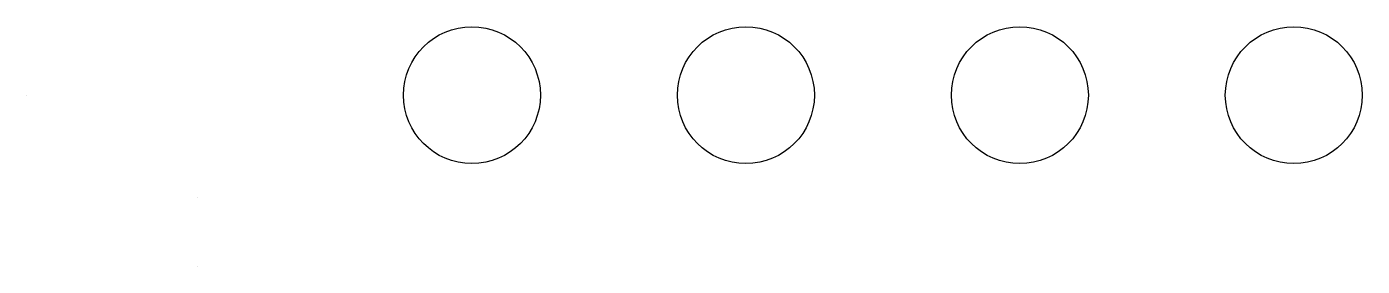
# Model space of a CAD drawing. Header units: inches. Extents: x 5.6 to 45.8, y -63.9 to 26.8.
# Drawn here: x 5.59 to 44.59, y -63.92 to -56.92 of the extents above.
import ezdxf

# ---------------------------------------------------------------- set-up
doc = ezdxf.new("R2010")
doc.units = ezdxf.units.IN
doc.header["$MEASUREMENT"] = 0

msp = doc.modelspace()

# ---------------------------------------------------------------- linework, layer by layer
for p, q in [((5.591, -58.917, 30), (5.591, -58.917, 20.15)), ((10.591, -61.917), (10.591, -61.917)), ((10.591, -63.917), (10.591, -63.917, 4.5))]:
    msp.add_line(p, q)
for centre in [(18.591, -58.917), (26.591, -58.917), (34.591, -58.917), (42.591, -58.917)]:
    msp.add_circle(centre, 2)

doc.saveas('drawing.dxf')
